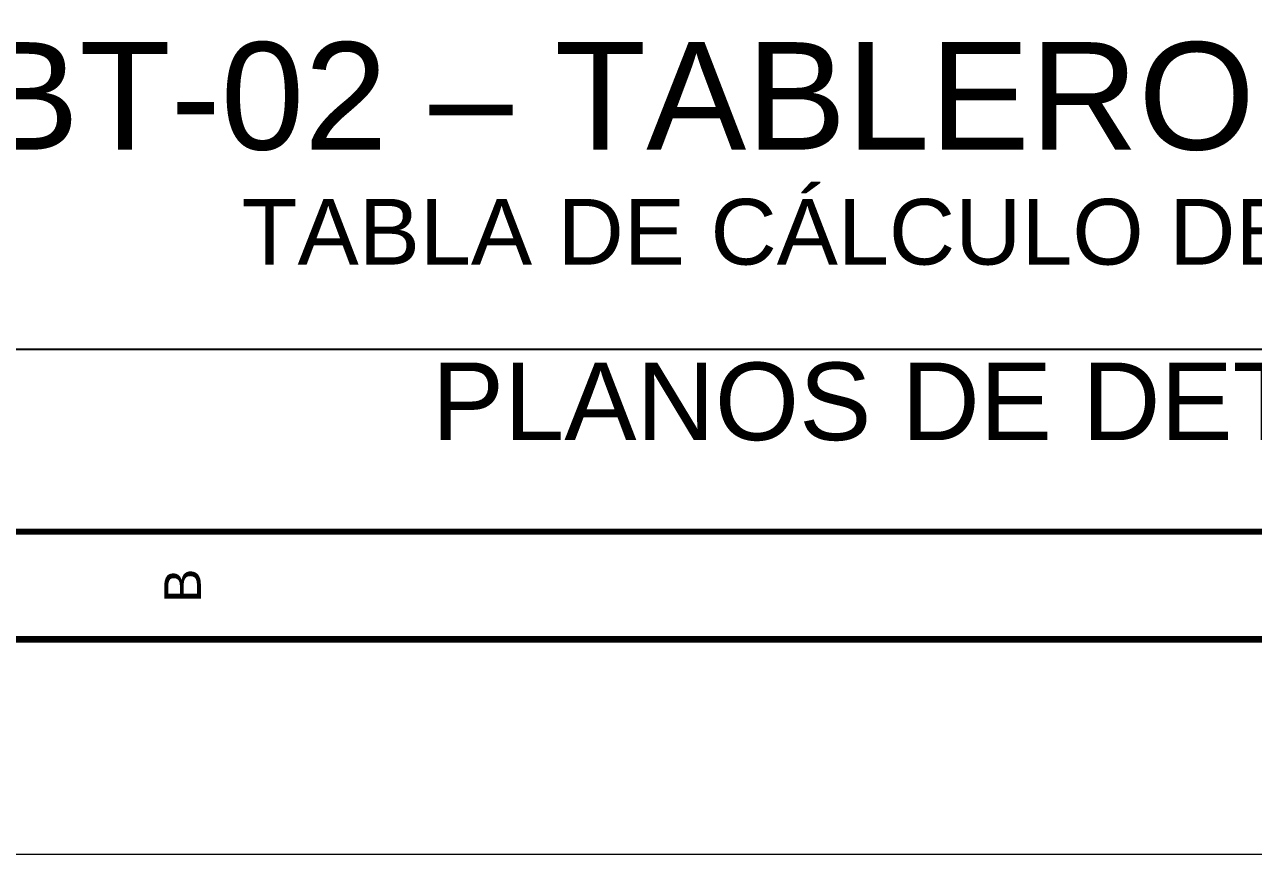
# Model space of a CAD drawing. Header units: millimetres. Extents: x 0 to 420, y 0 to 297.
# Drawn here: x 255.5 to 312.7, y 0 to 38.6 of the extents above; entities that cross this region are included whole.
import ezdxf
from ezdxf.enums import TextEntityAlignment as Align

# ---------------------------------------------------------------- set-up
doc = ezdxf.new("R2010")
doc.units = ezdxf.units.MM
for name, color, linetype in [('291-A-LAMINA', 8, 'Continuous'), ('291-E-DIAGRAMA', 5, 'Continuous'), ('291-E-TEXTOS', 7, 'Continuous')]:
    doc.layers.add(name, color=color, linetype=linetype)
doc.styles.add('ARIAL', font='arial.ttf')

msp = doc.modelspace()

# ---------------------------------------------------------------- linework, layer by layer
at = {"layer": '291-A-LAMINA'}
msp.add_line((255, 23.5), (350.035, 23.5), dxfattribs=at)
at = {"layer": '291-E-DIAGRAMA', "color": 7, "lineweight": 13}
msp.add_lwpolyline([(0, 297), (420, 297), (420, 0), (0, 0)], close=True, dxfattribs=at)
at = {"layer": '291-E-DIAGRAMA', "color": 7, "lineweight": 100}
msp.add_lwpolyline([(25, 287), (410, 287), (410, 10), (25, 10)], close=True, dxfattribs=at)
at = {"layer": '291-E-DIAGRAMA', "color": 7, "lineweight": 50}
msp.add_lwpolyline([(30, 282), (405, 282), (405, 15), (30, 15)], close=True, dxfattribs=at)
at = {"layer": '291-E-DIAGRAMA', "color": 7, "lineweight": 80}
msp.add_lwpolyline([(230, 66), (405, 66), (405, 15), (230, 15)], close=True, dxfattribs=at)

# ---------------------------------------------------------------- texts
at = {"layer": '291-E-TEXTOS', "style": 'ARIAL'}
for s, height, p in [('TGBT-02 – TABLERO PLANTA BAJA', 5, (302.518, 31.283)), ('TABLA DE CÁLCULO DE CIRCUITOS', 3.056, (302.518, 26.519)), ('PLANOS DE DETALLES', 3.611, (302.518, 18.187))]:
    msp.add_text(s, height=height, dxfattribs=at).set_placement(p, align=Align.BOTTOM_CENTER)
at = {"layer": '291-E-TEXTOS', "color": 7, "style": 'ARIAL'}
msp.add_text('B', height=1.7, rotation=90, dxfattribs=at).set_placement((264.25, 12.5), align=Align.BOTTOM_CENTER)

doc.saveas('drawing.dxf')
